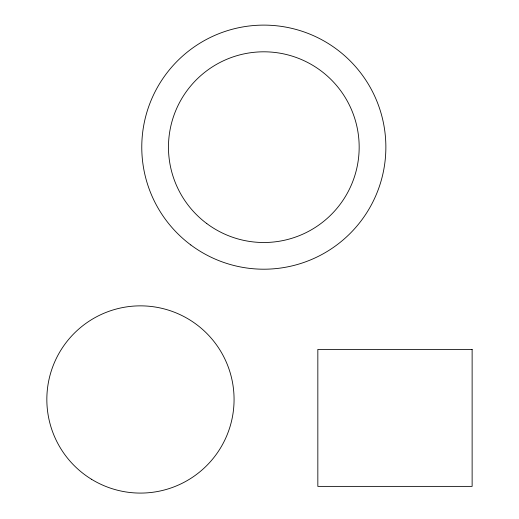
<?xml version="1.0" encoding="UTF-8"?>
<svg xmlns="http://www.w3.org/2000/svg" width="519" height="519" viewBox="0 0 519 519"><rect width="100%" height="100%" fill="white"/><g stroke="black" fill="none" stroke-linecap="round" stroke-linejoin="round"><path stroke-width="0.78" d="M472.128 349.423L317.836 349.423L317.836 486.381L472.128 486.381L472.128 349.423M190.836 244.981A122.049 122.049 0 0 0 385.027 161.448A122.049 122.049 0 0 0 215.593 35.045A122.049 122.049 0 0 0 190.836 244.981M206.802 223.579A95.347 95.347 0 0 0 358.512 158.321A95.347 95.347 0 0 0 226.141 59.568A95.347 95.347 0 0 0 206.802 223.579M91.5 479.264A93.615 93.615 0 0 0 234.037 401.972A93.615 93.615 0 0 0 95.833 317.174A93.615 93.615 0 0 0 91.5 479.264"/></g></svg>
